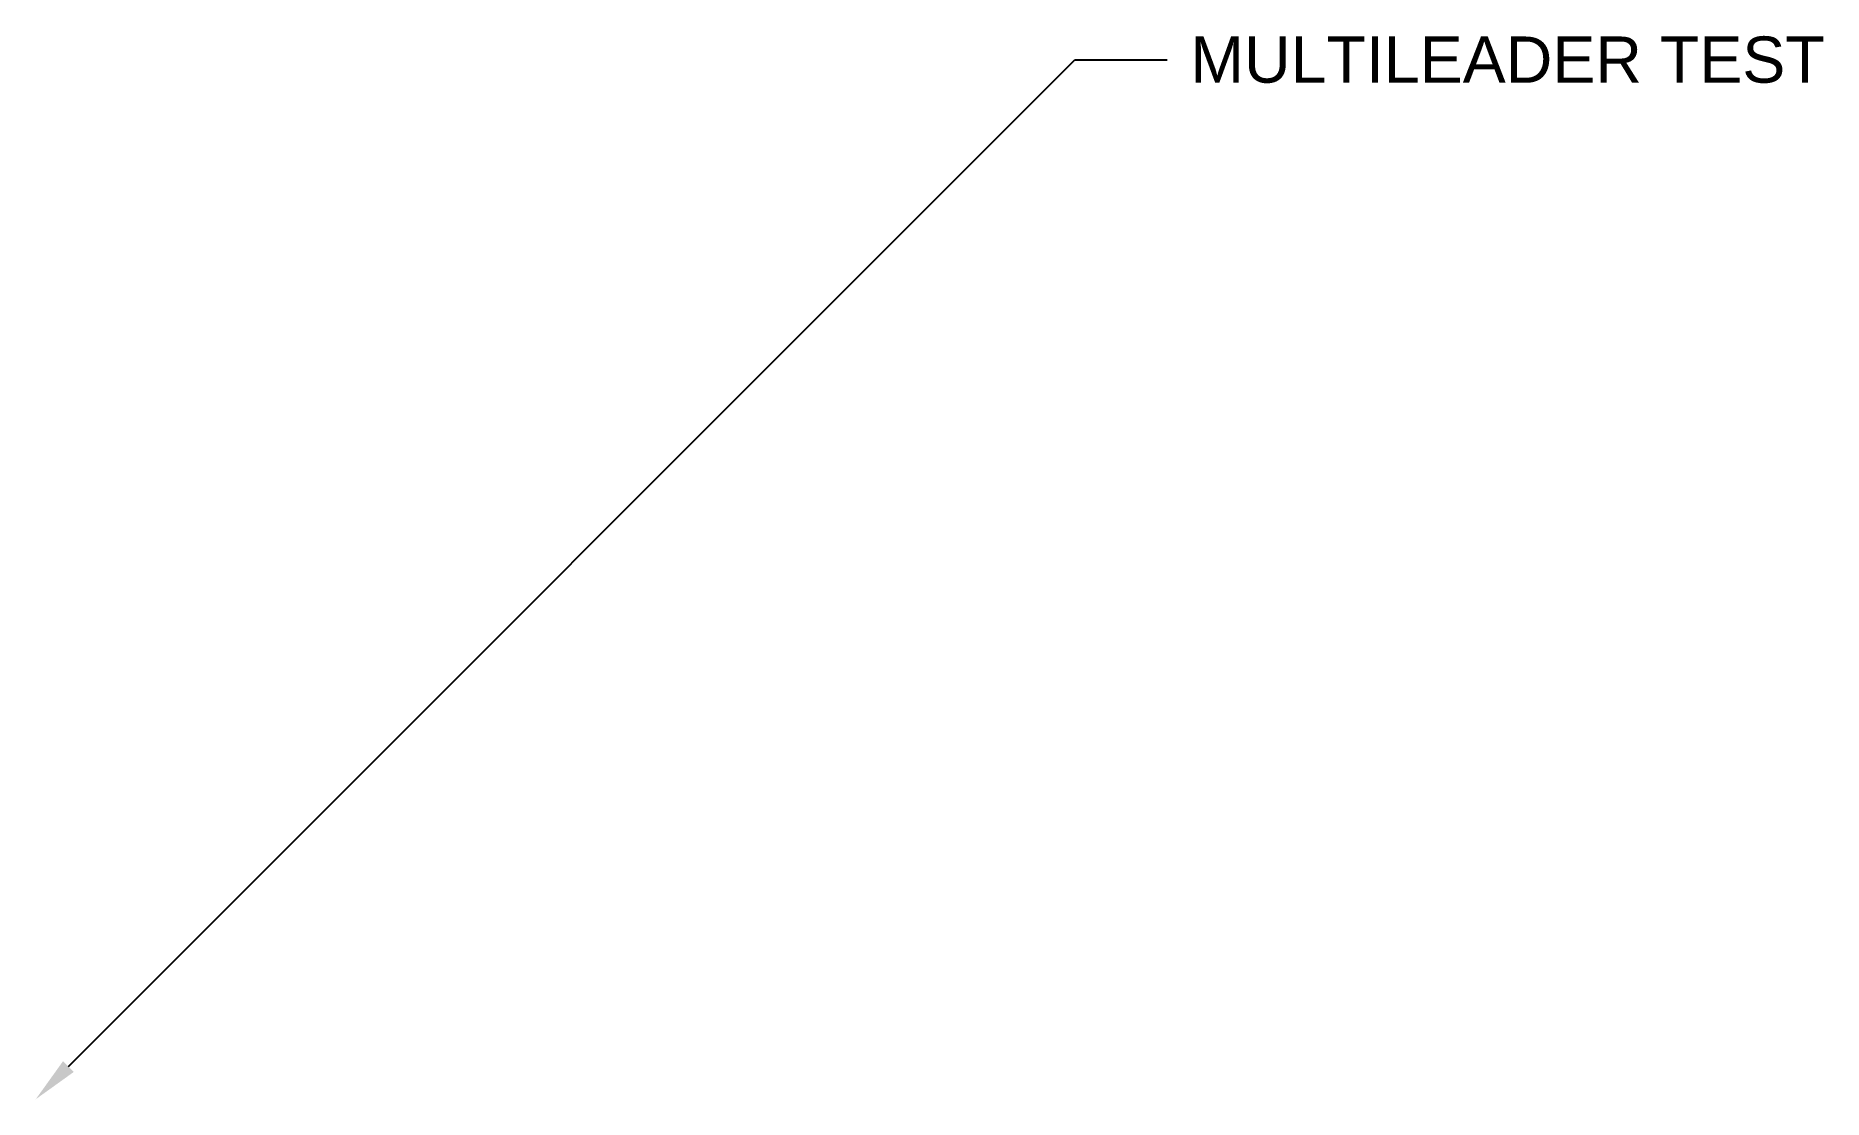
# Model space of a CAD drawing. Header units: millimetres. Extents: x 10 to 165, y 10 to 102.
import ezdxf
from ezdxf import colors
from ezdxf.entities.mleader import LeaderData, LeaderLine
from ezdxf.math import Vec2, Vec3

# ---------------------------------------------------------------- set-up
doc = ezdxf.new("R2010")
doc.units = ezdxf.units.MM
doc.styles.get("Standard").update_dxf_attribs({"font": 'arial.ttf'})

msp = doc.modelspace()

# ---------------------------------------------------------------- leaders
ml = msp.add_multileader_mtext('Standard')
ml.set_content('MULTILEADER TEST', color=256)
ml.set_leader_properties()
ml.build(insert=Vec2(0, 0))
ctx = ml.context
ctx.base_point, ctx.plane_origin = Vec3(108, 100), Vec3(10, 10)
notes = []
notes.append((ctx, [(0, (1, 1, 0), (100, 100), (1, 0), 8, [(0, [(10, 10)], 0, [])])]))
ctx.mtext.insert, ctx.mtext.flow_direction = Vec3(110, 102.03), 5
for ctx, leaders in notes:
    for number, flags, end, landing, length, lines in leaders:
        leader = LeaderData()
        leader.index, (leader.has_last_leader_line, leader.has_dogleg_vector, leader.attachment_direction) = number, flags
        leader.last_leader_point, leader.dogleg_vector, leader.dogleg_length = Vec3(end), Vec3(landing), length
        for number, points, colour, breaks in lines:
            line = LeaderLine()
            line.index, line.vertices, line.color, line.breaks = number, Vec3.list(points), colors.encode_raw_color(colour), breaks
            leader.lines.append(line)
        ctx.leaders.append(leader)

doc.saveas('drawing.dxf')
